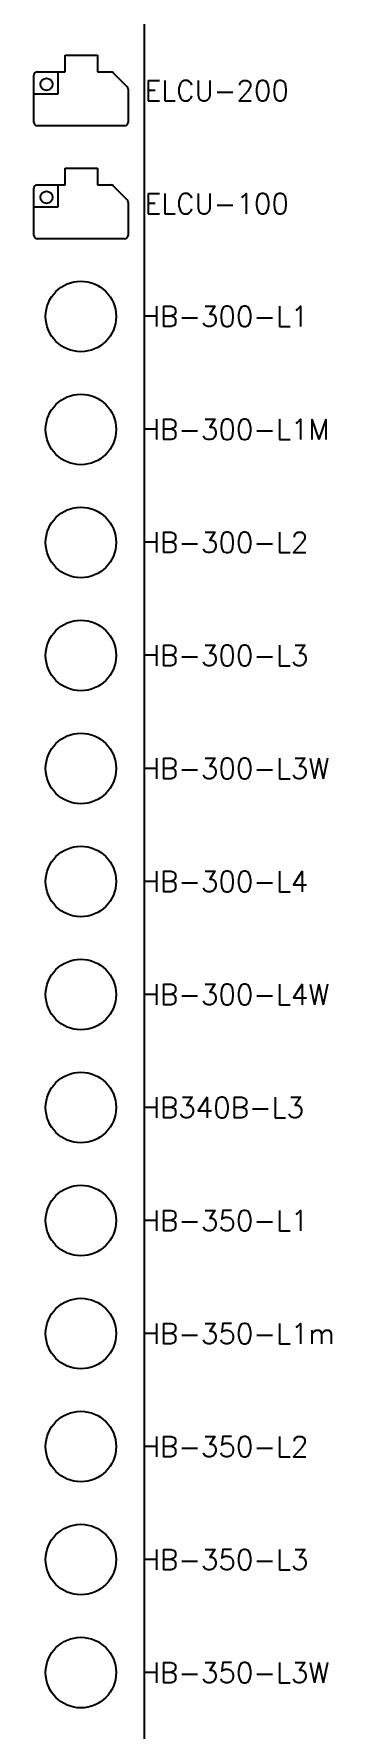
# Model space of a CAD drawing. Header units: inches. Extents: x -179 to 78, y 1 to 666.
# Drawn here: x -66.75 to -63.25, y 40.51 to 60.46 of the extents above; entities that cross this region are included whole.
import ezdxf

# ---------------------------------------------------------------- set-up
doc = ezdxf.new("R2010")
doc.units = ezdxf.units.IN
doc.header["$MEASUREMENT"] = 0
doc.styles.add('ROMANS', font='ROMANS.shx')

# ---------------------------------------------------------------- blocks, each defined once
blk = doc.blocks.new('ELCU-200')
at = {"linetype": 'Continuous'}
for p, q in [((-0.188, 0.218), (-0.188, 0.415)), ((-0.188, 0.218), (-0.188, 0.415)), ((0.193, 0.415), (0.193, 0.218)), ((0.193, 0.415), (0.193, 0.218)), ((-0.516, 0.218), (-0.188, 0.218)), ((-0.516, 0.218), (-0.188, 0.218)), ((0.193, 0.218), (0.353, 0.218)), ((0.193, 0.218), (0.353, 0.218)), ((0.38, 0.206), (0.544, 0.042)), ((0.38, 0.206), (0.544, 0.042)), ((-0.555, -0.345), (-0.555, 0.179)), ((-0.555, -0.345), (-0.555, 0.179)), ((0.555, 0.015), (0.555, -0.376)), ((0.555, 0.015), (0.555, -0.376)), ((-0.555, -0.376), (-0.555, -0.345)), ((-0.555, -0.376), (-0.555, -0.345)), ((0.516, -0.415), (-0.516, -0.415)), ((0.516, -0.415), (-0.516, -0.415))]:
    blk.add_line(p, q, dxfattribs=at)
for p, q in [((-0.188, 0.415), (0.193, 0.415)), ((-0.269, -0.042), (-0.269, 0.218)), ((-0.269, -0.042), (-0.269, 0.218)), ((-0.555, -0.042), (-0.269, -0.042)), ((-0.555, -0.042), (-0.269, -0.042))]:
    blk.add_line(p, q)
blk.add_circle((-0.406, 0.072), 0.0718)
blk.add_circle((-0.406, 0.072), 0.0718)
for centre, start, end in [((-0.516, 0.179), 90, 180), ((-0.516, 0.179), 90, 180), ((0.353, 0.179), 44.9169, 90), ((0.353, 0.179), 44.9169, 90), ((0.516, 0.015), 0, 44.9169), ((0.516, 0.015), 0, 44.9169), ((-0.516, -0.376), 180, 270), ((-0.516, -0.376), 180, 270), ((0.516, -0.376), 270, 0), ((0.516, -0.376), 270, 0)]:
    blk.add_arc(centre, 0.0391, start, end, dxfattribs=at)
at = {"insert": (0.75, -0.002), "char_height": 0.24, "width": 5.724, "attachment_point": 4, "style": 'ROMANS'}
blk.add_mtext('ELCU-200', dxfattribs=at)
blk = doc.blocks.new('ELCU-100')
at = {"linetype": 'Continuous'}
for p, q in [((-0.188, 0.218), (-0.188, 0.415)), ((-0.188, 0.218), (-0.188, 0.415)), ((0.193, 0.415), (0.193, 0.218)), ((0.193, 0.415), (0.193, 0.218)), ((-0.516, 0.218), (-0.188, 0.218)), ((-0.516, 0.218), (-0.188, 0.218)), ((0.193, 0.218), (0.353, 0.218)), ((0.193, 0.218), (0.353, 0.218)), ((0.38, 0.206), (0.544, 0.042)), ((0.38, 0.206), (0.544, 0.042)), ((-0.555, -0.345), (-0.555, 0.179)), ((-0.555, -0.345), (-0.555, 0.179)), ((0.555, 0.015), (0.555, -0.376)), ((0.555, 0.015), (0.555, -0.376)), ((-0.555, -0.376), (-0.555, -0.345)), ((-0.555, -0.376), (-0.555, -0.345)), ((0.516, -0.415), (-0.516, -0.415)), ((0.516, -0.415), (-0.516, -0.415))]:
    blk.add_line(p, q, dxfattribs=at)
for p, q in [((-0.188, 0.415), (0.193, 0.415)), ((-0.269, -0.042), (-0.269, 0.218)), ((-0.269, -0.042), (-0.269, 0.218)), ((-0.555, -0.042), (-0.269, -0.042)), ((-0.555, -0.042), (-0.269, -0.042))]:
    blk.add_line(p, q)
blk.add_circle((-0.406, 0.072), 0.0718)
blk.add_circle((-0.406, 0.072), 0.0718)
for centre, start, end in [((-0.516, 0.179), 90, 180), ((-0.516, 0.179), 90, 180), ((0.353, 0.179), 44.9169, 90), ((0.353, 0.179), 44.9169, 90), ((0.516, 0.015), 0, 44.9169), ((0.516, 0.015), 0, 44.9169), ((-0.516, -0.376), 180, 270), ((-0.516, -0.376), 180, 270), ((0.516, -0.376), 270, 0), ((0.516, -0.376), 270, 0)]:
    blk.add_arc(centre, 0.0391, start, end, dxfattribs=at)
at = {"insert": (0.75, -0.002), "char_height": 0.24, "width": 5.724, "attachment_point": 4, "style": 'ROMANS'}
blk.add_mtext('ELCU-100', dxfattribs=at)
blk = doc.blocks.new('HB-300-L1')
blk.add_circle((0, 0), 0.415)
at = {"style": 'ROMANS'}
blk.add_text('HB-300-L1', height=0.24, dxfattribs=at).set_placement((0.704, -0.12))
blk = doc.blocks.new('HB-300-L1M')
blk.add_circle((0, 0), 0.415)
at = {"style": 'ROMANS'}
blk.add_text('HB-300-L1M', height=0.24, dxfattribs=at).set_placement((0.704, -0.12))
blk = doc.blocks.new('HB-300-L2')
blk.add_circle((0, 0), 0.415)
at = {"style": 'ROMANS'}
blk.add_text('HB-300-L2', height=0.24, dxfattribs=at).set_placement((0.704, -0.12))
blk = doc.blocks.new('HB-300-L3')
blk.add_circle((0, 0), 0.415)
at = {"style": 'ROMANS'}
blk.add_text('HB-300-L3', height=0.24, dxfattribs=at).set_placement((0.704, -0.12))
blk = doc.blocks.new('HB-300-L3W')
blk.add_circle((0, 0), 0.415)
at = {"style": 'ROMANS'}
blk.add_text('HB-300-L3W', height=0.24, dxfattribs=at).set_placement((0.704, -0.12))
blk = doc.blocks.new('HB-300-L4')
blk.add_circle((0, 0), 0.415)
at = {"style": 'ROMANS'}
blk.add_text('HB-300-L4', height=0.24, dxfattribs=at).set_placement((0.704, -0.12))
blk = doc.blocks.new('HB-300-L4W')
blk.add_circle((0, 0), 0.415)
at = {"style": 'ROMANS'}
blk.add_text('HB-300-L4W', height=0.24, dxfattribs=at).set_placement((0.704, -0.12))
blk = doc.blocks.new('HB340B-L3')
blk.add_circle((0, 0), 0.415)
at = {"style": 'ROMANS'}
blk.add_text('HB340B-L3', height=0.24, dxfattribs=at).set_placement((0.704, -0.12))
blk = doc.blocks.new('HB-350-L1')
blk.add_circle((0, 0), 0.415)
at = {"style": 'ROMANS'}
blk.add_text('HB-350-L1', height=0.24, dxfattribs=at).set_placement((0.704, -0.12))
blk = doc.blocks.new('HB-350-L1m')
blk.add_circle((0, 0), 0.415)
at = {"style": 'ROMANS'}
blk.add_text('HB-350-L1m', height=0.24, dxfattribs=at).set_placement((0.704, -0.12))
blk = doc.blocks.new('HB-350-L2')
blk.add_circle((0, 0), 0.415)
at = {"style": 'ROMANS'}
blk.add_text('HB-350-L2', height=0.24, dxfattribs=at).set_placement((0.704, -0.12))
blk = doc.blocks.new('HB-350-L3')
blk.add_circle((0, 0), 0.415)
at = {"style": 'ROMANS'}
blk.add_text('HB-350-L3', height=0.24, dxfattribs=at).set_placement((0.704, -0.12))
blk = doc.blocks.new('HB-350-L3W')
blk.add_circle((0, 0), 0.415)
at = {"style": 'ROMANS'}
blk.add_text('HB-350-L3W', height=0.24, dxfattribs=at).set_placement((0.704, -0.12))

msp = doc.modelspace()

# ---------------------------------------------------------------- linework, layer by layer
at = {"color": 1}
msp.add_line((-65.44978, 0.53073), (-65.44978, 152.93582), dxfattribs=at)

# ---------------------------------------------------------------- block references
for name, p in [('ELCU-200', (-66.19784, 59.79661)), ('ELCU-100', (-66.19784, 58.46661)), ('HB-300-L1', (-66.19979, 57.13661)), ('HB-300-L1M', (-66.19981, 55.80661)), ('HB-300-L2', (-66.19981, 54.47661)), ('HB-300-L3', (-66.19981, 53.14661)), ('HB-300-L3W', (-66.19981, 51.81661)), ('HB-300-L4', (-66.19981, 50.48661)), ('HB-300-L4W', (-66.19981, 49.15661)), ('HB340B-L3', (-66.19981, 47.82661)), ('HB-350-L1', (-66.19981, 46.49661)), ('HB-350-L1m', (-66.19981, 45.16661)), ('HB-350-L2', (-66.19981, 43.83661)), ('HB-350-L3', (-66.19981, 42.50661)), ('HB-350-L3W', (-66.19981, 41.17661))]:
    msp.add_blockref(name, p)

doc.saveas('drawing.dxf')
